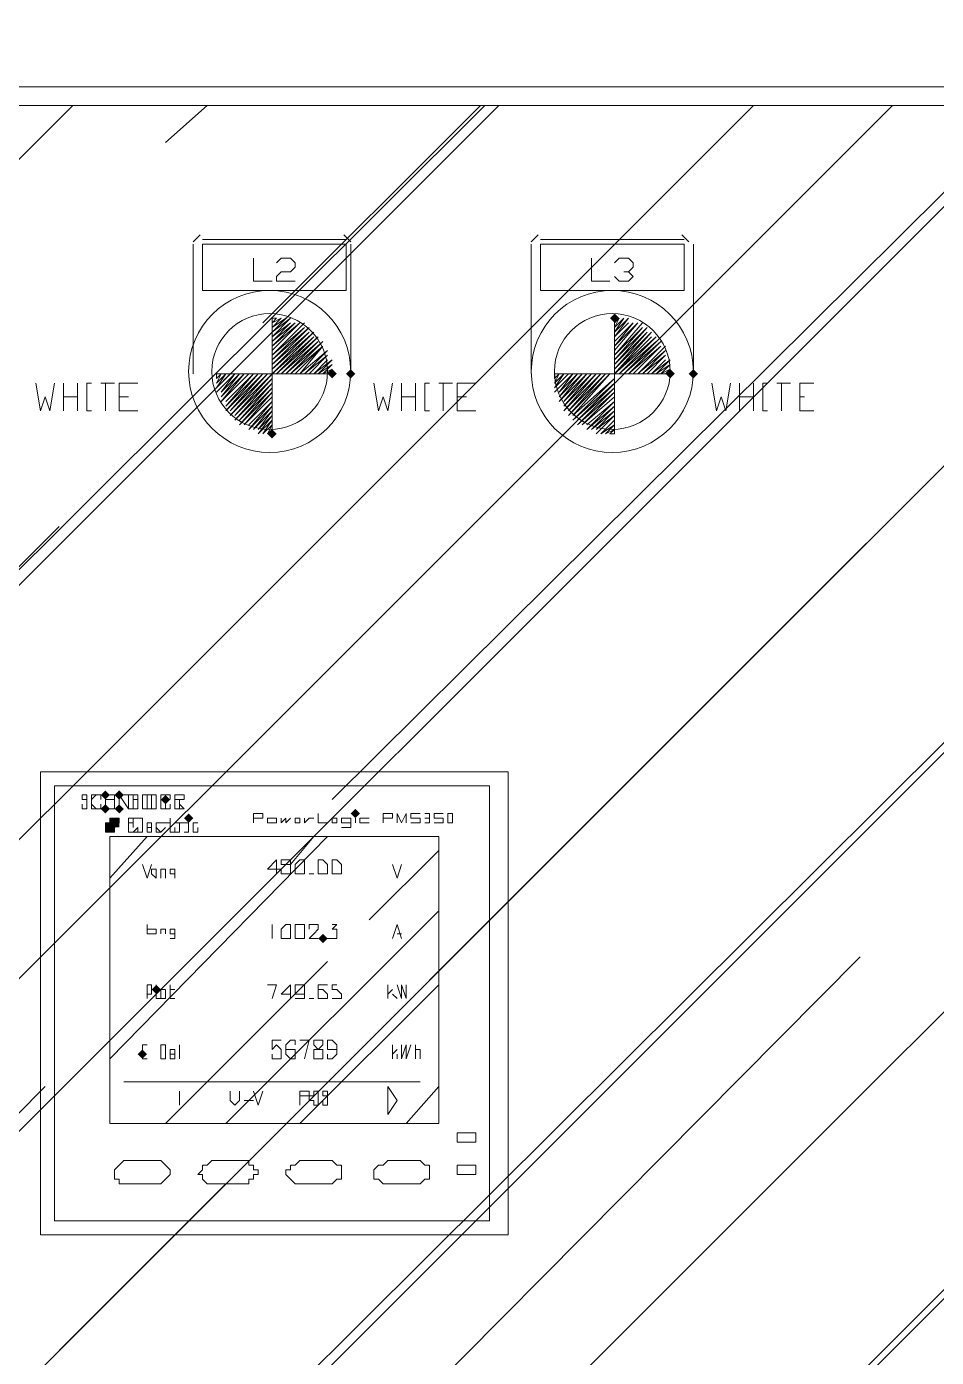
# Model space of a CAD drawing. Header units: millimetres. Extents: x 2437.6 to 2451.3, y 830.5 to 840.2.
# Drawn here: x 2439.8885 to 2440.0767, y 833.1064 to 833.3817 of the extents above; entities that cross this region are included whole.
import ezdxf

# ---------------------------------------------------------------- set-up
doc = ezdxf.new("R2010")
doc.units = ezdxf.units.MM

# ---------------------------------------------------------------- blocks, each defined once
blk = doc.blocks.new('G$CF654F5B4')
blk.add_wipeout([(0, 1.4), (0.89918, 1.4), (0.89918, 0), (0, 0)])
at = {"transparency": 33554559}
for points in [[(0.52093, 1.27168), (0.51997, 1.27073), (0.51901, 1.27168), (0.51997, 1.27264)], [(0.52093, 1.27168), (0.51997, 1.27073), (0.51901, 1.27168), (0.51997, 1.27264)], [(0.52093, 1.27168), (0.51997, 1.27073), (0.51901, 1.27168), (0.51997, 1.27264)], [(0.46252, 1.26019), (0.46156, 1.25923), (0.4606, 1.26019), (0.46156, 1.26115)], [(0.46252, 1.26019), (0.46156, 1.25923), (0.4606, 1.26019), (0.46156, 1.26115)], [(0.46635, 1.26019), (0.46539, 1.25923), (0.46443, 1.26019), (0.46539, 1.26115)], [(0.46635, 1.26019), (0.46539, 1.25923), (0.46443, 1.26019), (0.46539, 1.26115)], [(0.53242, 1.26019), (0.53146, 1.25923), (0.53051, 1.26019), (0.53146, 1.26115)], [(0.53242, 1.26019), (0.53146, 1.25923), (0.53051, 1.26019), (0.53146, 1.26115)], [(0.53721, 1.26019), (0.53625, 1.25923), (0.53529, 1.26019), (0.53625, 1.26115)], [(0.53721, 1.26019), (0.53625, 1.25923), (0.53529, 1.26019), (0.53625, 1.26115)], [(0.45007, 1.24774), (0.44911, 1.24679), (0.44815, 1.24774), (0.44911, 1.2487)], [(0.45007, 1.24774), (0.44911, 1.24679), (0.44815, 1.24774), (0.44911, 1.2487)], [(0.45007, 1.24774), (0.44911, 1.24679), (0.44815, 1.24774), (0.44911, 1.2487)], [(0.41559, 1.17305), (0.41464, 1.17209), (0.41368, 1.17305), (0.41464, 1.17401)], [(0.41847, 1.17305), (0.41751, 1.17209), (0.41655, 1.17305), (0.41751, 1.17401)], [(0.42804, 1.17209), (0.42709, 1.17114), (0.42613, 1.17209), (0.42709, 1.17305)], [(0.41559, 1.17018), (0.41464, 1.16922), (0.41368, 1.17018), (0.41464, 1.17114)], [(0.41847, 1.17018), (0.41751, 1.16922), (0.41655, 1.17018), (0.41751, 1.17114)], [(0.4673, 1.16922), (0.46635, 1.16826), (0.46539, 1.16922), (0.46635, 1.17018)], [(0.43283, 1.16826), (0.43187, 1.16731), (0.43092, 1.16826), (0.43187, 1.16922)], [(0.4606, 1.14337), (0.45964, 1.14241), (0.45869, 1.14337), (0.45964, 1.14432)], [(0.42613, 1.13283), (0.42517, 1.13187), (0.42421, 1.13283), (0.42517, 1.13379)], [(0.42326, 1.11943), (0.4223, 1.11847), (0.42134, 1.11943), (0.4223, 1.12038)]]:
    blk.add_hatch(color=7, dxfattribs=at).paths.add_polyline_path(points, flags=16)
h = blk.add_hatch(color=7, dxfattribs=at)
h.paths.add_polyline_path([(0.41559, 1.16731), (0.41751, 1.16731), (0.41464, 1.16731)])
h.paths.add_polyline_path([(0.41559, 1.16826), (0.41751, 1.16731), (0.41559, 1.16731)])
h.paths.add_polyline_path([(0.41751, 1.16826), (0.41559, 1.16826), (0.41751, 1.16731)])
h.paths.add_polyline_path([(0.41751, 1.16731), (0.41559, 1.16731)], flags=16)
h = blk.add_hatch(color=7, dxfattribs=at)
h.paths.add_polyline_path([(0.41464, 1.16731), (0.41751, 1.16635), (0.41464, 1.16635)])
h.paths.add_polyline_path([(0.41751, 1.16731), (0.41464, 1.16731), (0.41751, 1.16635)])
h = blk.add_hatch(color=7, dxfattribs=at)
h.paths.add_polyline_path([(0.41464, 1.16635), (0.41655, 1.16539), (0.41464, 1.16539)])
h.paths.add_polyline_path([(0.41655, 1.16635), (0.41464, 1.16635), (0.41655, 1.16539)])
h.paths.add_polyline_path([(0.41464, 1.16539), (0.41655, 1.16539)], flags=16)
h.paths.add_polyline_path([(0.41655, 1.16539), (0.41464, 1.16539)], flags=16)
at = {"lineweight": 9}
for points in [[(0.20971, 1.31956), (0.69042, 1.31956)], [(0.20397, 1.11176), (0.40793, 1.31573)], [(0.20397, 1.0275), (0.49316, 1.31573)], [(0.20971, 1.31573), (0.69042, 1.31573)], [(0.24897, 1.06867), (0.49603, 1.31573)], [(0.25663, 1.02367), (0.5487, 1.31573)], [(0.28536, 1.02367), (0.57743, 1.31573)], [(0.42709, 1.30807), (0.4357, 1.31573)], [(0.4472, 1.27073), (0.4922, 1.31573)], [(0.46156, 1.17209), (0.60616, 1.31573)], [(0.48167, 1.13475), (0.66265, 1.31573)], [(0.34761, 1.05431), (0.60233, 1.30903)], [(0.43427, 1.28892), (0.43283, 1.28748)], [(0.4472, 1.0409), (0.69617, 1.28988)], [(0.46539, 1.28748), (0.46395, 1.28892)], [(0.50417, 1.28892), (0.50274, 1.28748)], [(0.53529, 1.28748), (0.53386, 1.28892)], [(0.43283, 1.287), (0.43283, 1.26019)], [(0.46443, 1.28796), (0.43475, 1.28796)], [(0.46539, 1.26019), (0.46539, 1.287)], [(0.50274, 1.287), (0.50274, 1.26019)], [(0.53434, 1.28796), (0.50465, 1.28796)], [(0.53625, 1.26019), (0.53625, 1.287)], [(0.44528, 1.28413), (0.44528, 1.27934), (0.44911, 1.27934)], [(0.45007, 1.28317), (0.45103, 1.28413), (0.45294, 1.28413), (0.4539, 1.28317), (0.4539, 1.28222), (0.45294, 1.28126), (0.45103, 1.28126), (0.45007, 1.2803), (0.45007, 1.27934), (0.4539, 1.27934)], [(0.51518, 1.28413), (0.51518, 1.27934), (0.51901, 1.27934)], [(0.51997, 1.28317), (0.52093, 1.28413), (0.52285, 1.28413), (0.5238, 1.28317), (0.5238, 1.28222), (0.52285, 1.28126), (0.52189, 1.28126)], [(0.52285, 1.28126), (0.5238, 1.2803), (0.52285, 1.27934), (0.52093, 1.27934), (0.51997, 1.2803)], [(0.37059, 1.02367), (0.62148, 1.27456)], [(0.44911, 1.27168), (0.45007, 1.27168)], [(0.44911, 1.27168), (0.45007, 1.27168)], [(0.44911, 1.27168), (0.45007, 1.27168)], [(0.44911, 1.27073), (0.45007, 1.27168)], [(0.44911, 1.27073), (0.45007, 1.27168)], [(0.44911, 1.27073), (0.45007, 1.27168)], [(0.44911, 1.27073), (0.45103, 1.27168)], [(0.44911, 1.27073), (0.45103, 1.27168)], [(0.44911, 1.27073), (0.45103, 1.27168)], [(0.44911, 1.26977), (0.45103, 1.27168)], [(0.44911, 1.26977), (0.45103, 1.27168)], [(0.44911, 1.26977), (0.45103, 1.27168)], [(0.44911, 1.26977), (0.45198, 1.27168)], [(0.44911, 1.26977), (0.45198, 1.27168)], [(0.44911, 1.26881), (0.45198, 1.27168)], [(0.44911, 1.26881), (0.45198, 1.27168)], [(0.44911, 1.26881), (0.45198, 1.27168)], [(0.44911, 1.26881), (0.45198, 1.27168)], [(0.44911, 1.26881), (0.45198, 1.27168)], [(0.44911, 1.26881), (0.45294, 1.27168)], [(0.44911, 1.26785), (0.45294, 1.27168)], [(0.44911, 1.26785), (0.45294, 1.27168)], [(0.44911, 1.26785), (0.45294, 1.27168)], [(0.44911, 1.26785), (0.45294, 1.27168)], [(0.44911, 1.24774), (0.44911, 1.27168)], [(0.44911, 1.26785), (0.45294, 1.27073)], [(0.44911, 1.26689), (0.45294, 1.27073)], [(0.44911, 1.26689), (0.4539, 1.27073)], [(0.44911, 1.26689), (0.4539, 1.27073)], [(0.44911, 1.26689), (0.4539, 1.27073)], [(0.44911, 1.26689), (0.4539, 1.27073)], [(0.44911, 1.26594), (0.4539, 1.27073)], [(0.44911, 1.26594), (0.4539, 1.27073)], [(0.44911, 1.26594), (0.4539, 1.27073)], [(0.44911, 1.26594), (0.45486, 1.27073)], [(0.44911, 1.26594), (0.45486, 1.27073)], [(0.44911, 1.26594), (0.45486, 1.27073)], [(0.44911, 1.26498), (0.45486, 1.27073)], [(0.44911, 1.26498), (0.45486, 1.27073)], [(0.44911, 1.26498), (0.45486, 1.27073)], [(0.44911, 1.26498), (0.45486, 1.27073)], [(0.44911, 1.26498), (0.45486, 1.27073)], [(0.44911, 1.26402), (0.45581, 1.27073)], [(0.44911, 1.26402), (0.45581, 1.26977)], [(0.44911, 1.26402), (0.45581, 1.26977)], [(0.44911, 1.26402), (0.45581, 1.26977)], [(0.44911, 1.26402), (0.45581, 1.26977)], [(0.44911, 1.26402), (0.45581, 1.26977)], [(0.44911, 1.26306), (0.45581, 1.26977)], [(0.44911, 1.26306), (0.45581, 1.26977)], [(0.44911, 1.26306), (0.45581, 1.26977)], [(0.44911, 1.26306), (0.45677, 1.26977)], [(0.44911, 1.26306), (0.45677, 1.26977)], [(0.44911, 1.26211), (0.45677, 1.26977)], [(0.44911, 1.26211), (0.45677, 1.26977)], [(0.44911, 1.26211), (0.45677, 1.26977)], [(0.44911, 1.26211), (0.45677, 1.26977)], [(0.51997, 1.27073), (0.51997, 1.27168)], [(0.51997, 1.27073), (0.51997, 1.27168)], [(0.51997, 1.27073), (0.51997, 1.27168)], [(0.51997, 1.27073), (0.52093, 1.27168)], [(0.51997, 1.27073), (0.52093, 1.27168)], [(0.51997, 1.27073), (0.52093, 1.27168)], [(0.51997, 1.26977), (0.52093, 1.27168)], [(0.51997, 1.26977), (0.52093, 1.27168)], [(0.51997, 1.26977), (0.52093, 1.27168)], [(0.51997, 1.26977), (0.52189, 1.27168)], [(0.51997, 1.26977), (0.52189, 1.27168)], [(0.51997, 1.26881), (0.52189, 1.27168)], [(0.51997, 1.26881), (0.52189, 1.27168)], [(0.51997, 1.26881), (0.52189, 1.27168)], [(0.51997, 1.26881), (0.52189, 1.27168)], [(0.51997, 1.26881), (0.52285, 1.27168)], [(0.51997, 1.26881), (0.52285, 1.27168)], [(0.51997, 1.26785), (0.52285, 1.27168)], [(0.51997, 1.26785), (0.52285, 1.27168)], [(0.51997, 1.26785), (0.52285, 1.27168)], [(0.51997, 1.26785), (0.52285, 1.27168)], [(0.51997, 1.24774), (0.51997, 1.27168)], [(0.51997, 1.26785), (0.52285, 1.27073)], [(0.51997, 1.26689), (0.5238, 1.27073)], [(0.51997, 1.26689), (0.5238, 1.27073)], [(0.51997, 1.26689), (0.5238, 1.27073)], [(0.51997, 1.26689), (0.5238, 1.27073)], [(0.51997, 1.26689), (0.5238, 1.27073)], [(0.51997, 1.26594), (0.5238, 1.27073)], [(0.51997, 1.26594), (0.5238, 1.27073)], [(0.51997, 1.26594), (0.5238, 1.27073)], [(0.51997, 1.26594), (0.52476, 1.27073)], [(0.51997, 1.26594), (0.52476, 1.27073)], [(0.51997, 1.26594), (0.52476, 1.27073)], [(0.51997, 1.26498), (0.52476, 1.27073)], [(0.51997, 1.26498), (0.52476, 1.27073)], [(0.51997, 1.26498), (0.52476, 1.27073)], [(0.51997, 1.26498), (0.52476, 1.27073)], [(0.51997, 1.26498), (0.52476, 1.27073)], [(0.51997, 1.26402), (0.52572, 1.27073)], [(0.51997, 1.26402), (0.52572, 1.26977)], [(0.51997, 1.26402), (0.52572, 1.26977)], [(0.51997, 1.26402), (0.52572, 1.26977)], [(0.51997, 1.26402), (0.52572, 1.26977)], [(0.51997, 1.26402), (0.52572, 1.26977)], [(0.51997, 1.26306), (0.52572, 1.26977)], [(0.51997, 1.26306), (0.52572, 1.26977)], [(0.51997, 1.26306), (0.52668, 1.26977)], [(0.51997, 1.26306), (0.52668, 1.26977)], [(0.51997, 1.26306), (0.52668, 1.26977)], [(0.51997, 1.26211), (0.52668, 1.26977)], [(0.51997, 1.26211), (0.52668, 1.26977)], [(0.51997, 1.26211), (0.52668, 1.26977)], [(0.51997, 1.26211), (0.52668, 1.26977)], [(0.44911, 1.26115), (0.45773, 1.26881), (0.44911, 1.26019), (0.44049, 1.25157), (0.44911, 1.26019), (0.45773, 1.26881), (0.44911, 1.26019), (0.44049, 1.25157), (0.44911, 1.26019), (0.45773, 1.26881)], [(0.44145, 1.25157), (0.44911, 1.25923), (0.44145, 1.25157), (0.44911, 1.26019), (0.45773, 1.26785), (0.45007, 1.26019), (0.45773, 1.26785)], [(0.44911, 1.26211), (0.45677, 1.26881)], [(0.44911, 1.26211), (0.45677, 1.26881)], [(0.44911, 1.26115), (0.45677, 1.26881)], [(0.44911, 1.26115), (0.45773, 1.26881)], [(0.44911, 1.26115), (0.45773, 1.26881)], [(0.44911, 1.26115), (0.45773, 1.26881)], [(0.45007, 1.26019), (0.45869, 1.26785)], [(0.45007, 1.26019), (0.45869, 1.26785)], [(0.45007, 1.26019), (0.45869, 1.26785)], [(0.45007, 1.26019), (0.45869, 1.26785)], [(0.45103, 1.26019), (0.45869, 1.26785)], [(0.45103, 1.26019), (0.45869, 1.26785)], [(0.45103, 1.26019), (0.45869, 1.26785)], [(0.45103, 1.26019), (0.45869, 1.26785)], [(0.45103, 1.26019), (0.45869, 1.26689)], [(0.45198, 1.26019), (0.45869, 1.26689)], [(0.45198, 1.26019), (0.45869, 1.26689)], [(0.45198, 1.26019), (0.45869, 1.26689)], [(0.45198, 1.26019), (0.45964, 1.26689)], [(0.45198, 1.26019), (0.45964, 1.26689)], [(0.45294, 1.26019), (0.45964, 1.26689)], [(0.45294, 1.26019), (0.45964, 1.26689)], [(0.45294, 1.26019), (0.45964, 1.26689)], [(0.51997, 1.26211), (0.52668, 1.26881)], [(0.51997, 1.26211), (0.52668, 1.26881)], [(0.51997, 1.26115), (0.52668, 1.26881)], [(0.51997, 1.26115), (0.52763, 1.26881)], [(0.51997, 1.26115), (0.52763, 1.26881)], [(0.51997, 1.26115), (0.52763, 1.26881)], [(0.51997, 1.26115), (0.52763, 1.26881)], [(0.51997, 1.26019), (0.52763, 1.26881)], [(0.51997, 1.26019), (0.52763, 1.26881)], [(0.51997, 1.26019), (0.52763, 1.26881)], [(0.51997, 1.26019), (0.52763, 1.26881)], [(0.51997, 1.26019), (0.52763, 1.26785)], [(0.51997, 1.26019), (0.52763, 1.26785)], [(0.51997, 1.26019), (0.52859, 1.26785)], [(0.51997, 1.26019), (0.52859, 1.26785)], [(0.51997, 1.26019), (0.52859, 1.26785)], [(0.51997, 1.26019), (0.52859, 1.26785)], [(0.52093, 1.26019), (0.52859, 1.26785)], [(0.52093, 1.26019), (0.52859, 1.26785)], [(0.52093, 1.26019), (0.52859, 1.26785)], [(0.52093, 1.26019), (0.52859, 1.26785)], [(0.52093, 1.26019), (0.52859, 1.26785)], [(0.52093, 1.26019), (0.52859, 1.26689)], [(0.52189, 1.26019), (0.52859, 1.26689)], [(0.52189, 1.26019), (0.52859, 1.26689)], [(0.52189, 1.26019), (0.52955, 1.26689)], [(0.52189, 1.26019), (0.52955, 1.26689)], [(0.52189, 1.26019), (0.52955, 1.26689)], [(0.52285, 1.26019), (0.52955, 1.26689)], [(0.52285, 1.26019), (0.52955, 1.26689)], [(0.52285, 1.26019), (0.52955, 1.26689)], [(0.45294, 1.26019), (0.45964, 1.26594)], [(0.45294, 1.26019), (0.45964, 1.26594)], [(0.45294, 1.26019), (0.45964, 1.26594)], [(0.4539, 1.26019), (0.45964, 1.26594)], [(0.4539, 1.26019), (0.45964, 1.26594)], [(0.4539, 1.26019), (0.45964, 1.26594)], [(0.4539, 1.26019), (0.45964, 1.26594)], [(0.4539, 1.26019), (0.45964, 1.26594)], [(0.45486, 1.26019), (0.45964, 1.26594)], [(0.45486, 1.26019), (0.4606, 1.26498)], [(0.45486, 1.26019), (0.4606, 1.26498)], [(0.45486, 1.26019), (0.4606, 1.26498)], [(0.45486, 1.26019), (0.4606, 1.26498)], [(0.45486, 1.26019), (0.4606, 1.26498)], [(0.45581, 1.26019), (0.4606, 1.26498)], [(0.45581, 1.26019), (0.4606, 1.26498)], [(0.45581, 1.26019), (0.4606, 1.26498)], [(0.45581, 1.26019), (0.4606, 1.26402)], [(0.45581, 1.26019), (0.4606, 1.26402)], [(0.45677, 1.26019), (0.4606, 1.26402)], [(0.45677, 1.26019), (0.4606, 1.26402)], [(0.45677, 1.26019), (0.4606, 1.26402)], [(0.45677, 1.26019), (0.4606, 1.26402)], [(0.45677, 1.26019), (0.4606, 1.26402)], [(0.52285, 1.26019), (0.52955, 1.26594)], [(0.52285, 1.26019), (0.52955, 1.26594)], [(0.5238, 1.26019), (0.52955, 1.26594)], [(0.5238, 1.26019), (0.52955, 1.26594)], [(0.5238, 1.26019), (0.52955, 1.26594)], [(0.5238, 1.26019), (0.52955, 1.26594)], [(0.5238, 1.26019), (0.52955, 1.26594)], [(0.5238, 1.26019), (0.52955, 1.26594)], [(0.52476, 1.26019), (0.53051, 1.26594)], [(0.52476, 1.26019), (0.53051, 1.26498)], [(0.52476, 1.26019), (0.53051, 1.26498)], [(0.52476, 1.26019), (0.53051, 1.26498)], [(0.52476, 1.26019), (0.53051, 1.26498)], [(0.52572, 1.26019), (0.53051, 1.26498)], [(0.52572, 1.26019), (0.53051, 1.26498)], [(0.52572, 1.26019), (0.53051, 1.26498)], [(0.52572, 1.26019), (0.53051, 1.26498)], [(0.52572, 1.26019), (0.53051, 1.26402)], [(0.52572, 1.26019), (0.53051, 1.26402)], [(0.52668, 1.26019), (0.53051, 1.26402)], [(0.52668, 1.26019), (0.53051, 1.26402)], [(0.52668, 1.26019), (0.53051, 1.26402)], [(0.52668, 1.26019), (0.53051, 1.26402)], [(0.52668, 1.26019), (0.53051, 1.26402)], [(0.45773, 1.26019), (0.4606, 1.26306)], [(0.45773, 1.26019), (0.4606, 1.26306)], [(0.45773, 1.26019), (0.4606, 1.26306)], [(0.45773, 1.26019), (0.4606, 1.26306)], [(0.45773, 1.26019), (0.46156, 1.26306)], [(0.45773, 1.26019), (0.46156, 1.26306)], [(0.45869, 1.26019), (0.46156, 1.26306)], [(0.45869, 1.26019), (0.46156, 1.26211)], [(0.45869, 1.26019), (0.46156, 1.26211)], [(0.45869, 1.26019), (0.46156, 1.26211)], [(0.45869, 1.26019), (0.46156, 1.26211)], [(0.45964, 1.26019), (0.46156, 1.26211)], [(0.45964, 1.26019), (0.46156, 1.26211)], [(0.45964, 1.26019), (0.46156, 1.26211)], [(0.45964, 1.26019), (0.46156, 1.26115)], [(0.45964, 1.26019), (0.46156, 1.26115)], [(0.45964, 1.26019), (0.46156, 1.26115)], [(0.4606, 1.26019), (0.46156, 1.26115)], [(0.4606, 1.26019), (0.46156, 1.26115)], [(0.4606, 1.26019), (0.46156, 1.26115)], [(0.52763, 1.26019), (0.53051, 1.26306)], [(0.52763, 1.26019), (0.53051, 1.26306)], [(0.52763, 1.26019), (0.53146, 1.26306)], [(0.52763, 1.26019), (0.53146, 1.26306)], [(0.52763, 1.26019), (0.53146, 1.26306)], [(0.52763, 1.26019), (0.53146, 1.26306)], [(0.52859, 1.26019), (0.53146, 1.26306)], [(0.52859, 1.26019), (0.53146, 1.26211)], [(0.52859, 1.26019), (0.53146, 1.26211)], [(0.52859, 1.26019), (0.53146, 1.26211)], [(0.52859, 1.26019), (0.53146, 1.26211)], [(0.52955, 1.26019), (0.53146, 1.26211)], [(0.52955, 1.26019), (0.53146, 1.26211)], [(0.52955, 1.26019), (0.53146, 1.26211)], [(0.52955, 1.26019), (0.53146, 1.26115)], [(0.52955, 1.26019), (0.53146, 1.26115)], [(0.53051, 1.26019), (0.53146, 1.26115)], [(0.53051, 1.26019), (0.53146, 1.26115)], [(0.53051, 1.26019), (0.53146, 1.26115)], [(0.53051, 1.26019), (0.53146, 1.26115)], [(0.40027, 1.25828), (0.40123, 1.25253), (0.40219, 1.2554), (0.40315, 1.25253), (0.4041, 1.25828)], [(0.40602, 1.25253), (0.40602, 1.25828)], [(0.40889, 1.25828), (0.40889, 1.25253)], [(0.41176, 1.25828), (0.41081, 1.25828), (0.41081, 1.25253), (0.41176, 1.25253)], [(0.41368, 1.25828), (0.41655, 1.25828)], [(0.41464, 1.25828), (0.41464, 1.25253)], [(0.41751, 1.25253), (0.41751, 1.25828), (0.42134, 1.25828)], [(0.43762, 1.25923), (0.43762, 1.26019)], [(0.43762, 1.25923), (0.43762, 1.26019)], [(0.43762, 1.25923), (0.43762, 1.26019)], [(0.43762, 1.25923), (0.43858, 1.26019)], [(0.43762, 1.25923), (0.43858, 1.26019)], [(0.43762, 1.25923), (0.43858, 1.26019)], [(0.43762, 1.25828), (0.43858, 1.26019)], [(0.43762, 1.25828), (0.43858, 1.26019)], [(0.43762, 1.25828), (0.43953, 1.26019)], [(0.43762, 1.25828), (0.43953, 1.26019)], [(0.43762, 1.25828), (0.43953, 1.26019)], [(0.43762, 1.25828), (0.43953, 1.26019)], [(0.43762, 1.25732), (0.43953, 1.26019)], [(0.43762, 1.25732), (0.43953, 1.26019)], [(0.43762, 1.25732), (0.44049, 1.26019)], [(0.43762, 1.25732), (0.44049, 1.26019)], [(0.43762, 1.25732), (0.44049, 1.26019)], [(0.43762, 1.25732), (0.44049, 1.26019)], [(0.43762, 1.25732), (0.44049, 1.26019)], [(0.43762, 1.25636), (0.44145, 1.26019)], [(0.43762, 1.25636), (0.44145, 1.26019)], [(0.43762, 1.25636), (0.44145, 1.26019)], [(0.43762, 1.25636), (0.44145, 1.26019)], [(0.46156, 1.26019), (0.43762, 1.26019)], [(0.43858, 1.25636), (0.44145, 1.26019)], [(0.43858, 1.25636), (0.44145, 1.26019)], [(0.43858, 1.25636), (0.44241, 1.26019)], [(0.43858, 1.2554), (0.44241, 1.26019)], [(0.43858, 1.2554), (0.44241, 1.26019)], [(0.43858, 1.2554), (0.44241, 1.26019)], [(0.43858, 1.2554), (0.44241, 1.26019)], [(0.43858, 1.2554), (0.44337, 1.26019)], [(0.43858, 1.2554), (0.44337, 1.26019)], [(0.43858, 1.2554), (0.44337, 1.26019)], [(0.43858, 1.25445), (0.44337, 1.26019)], [(0.43858, 1.25445), (0.44337, 1.26019)], [(0.43858, 1.25445), (0.44337, 1.26019)], [(0.43858, 1.25445), (0.44432, 1.26019)], [(0.43858, 1.25445), (0.44432, 1.26019)], [(0.43858, 1.25445), (0.44432, 1.26019)], [(0.43858, 1.25445), (0.44432, 1.26019)], [(0.43858, 1.25445), (0.44432, 1.26019)], [(0.43953, 1.25445), (0.44528, 1.26019)], [(0.43953, 1.25349), (0.44528, 1.26019)], [(0.43953, 1.25349), (0.44528, 1.26019)], [(0.43953, 1.25349), (0.44528, 1.26019)], [(0.43953, 1.25349), (0.44528, 1.26019)], [(0.43953, 1.25349), (0.44624, 1.26019)], [(0.43953, 1.25349), (0.44624, 1.26019)], [(0.43953, 1.25349), (0.44624, 1.26019)], [(0.43953, 1.25349), (0.44624, 1.26019)], [(0.43953, 1.25253), (0.44624, 1.26019)], [(0.43953, 1.25253), (0.44624, 1.26019)], [(0.43953, 1.25253), (0.4472, 1.26019)], [(0.43953, 1.25253), (0.4472, 1.26019)], [(0.43953, 1.25253), (0.4472, 1.26019)], [(0.44049, 1.25253), (0.4472, 1.26019)], [(0.44049, 1.25253), (0.4472, 1.26019)], [(0.44049, 1.25253), (0.44815, 1.26019)], [(0.44049, 1.25253), (0.44815, 1.26019)], [(0.44049, 1.25253), (0.44815, 1.26019)], [(0.44049, 1.25157), (0.44815, 1.26019)], [(0.44049, 1.25157), (0.44815, 1.26019)], [(0.44049, 1.25157), (0.44815, 1.26019)], [(0.44145, 1.25062), (0.44911, 1.25923)], [(0.44145, 1.25062), (0.44911, 1.25923)], [(0.44145, 1.25062), (0.44911, 1.25923)], [(0.44145, 1.25062), (0.44911, 1.25923)], [(0.44145, 1.25062), (0.44911, 1.25828)], [(0.44145, 1.25062), (0.44911, 1.25828)], [(0.44145, 1.25062), (0.44911, 1.25828)], [(0.44241, 1.25062), (0.44911, 1.25828)], [(0.44241, 1.25062), (0.44911, 1.25828)], [(0.4606, 1.26019), (0.46156, 1.26019)], [(0.4606, 1.26019), (0.46156, 1.26019)], [(0.47018, 1.25828), (0.47114, 1.25253), (0.47209, 1.2554), (0.47305, 1.25253), (0.47401, 1.25828)], [(0.47592, 1.25253), (0.47592, 1.25828)], [(0.4788, 1.25828), (0.4788, 1.25253)], [(0.48167, 1.25828), (0.48071, 1.25828), (0.48071, 1.25253), (0.48167, 1.25253)], [(0.48358, 1.25828), (0.48646, 1.25828)], [(0.48454, 1.25828), (0.48454, 1.25253)], [(0.48741, 1.25253), (0.48741, 1.25828), (0.49124, 1.25828)], [(0.50752, 1.25923), (0.50752, 1.26019)], [(0.50752, 1.25923), (0.50752, 1.26019)], [(0.50752, 1.25923), (0.50752, 1.26019)], [(0.50752, 1.25923), (0.50848, 1.26019)], [(0.50752, 1.25923), (0.50848, 1.26019)], [(0.50752, 1.25923), (0.50848, 1.26019)], [(0.50752, 1.25828), (0.50848, 1.26019)], [(0.50752, 1.25828), (0.50848, 1.26019)], [(0.50752, 1.25828), (0.50944, 1.26019)], [(0.50752, 1.25828), (0.50944, 1.26019)], [(0.50752, 1.25828), (0.50944, 1.26019)], [(0.50752, 1.25828), (0.50944, 1.26019)], [(0.50752, 1.25732), (0.50944, 1.26019)], [(0.50752, 1.25732), (0.50944, 1.26019)], [(0.50752, 1.25732), (0.5104, 1.26019)], [(0.50752, 1.25732), (0.5104, 1.26019)], [(0.50752, 1.25732), (0.5104, 1.26019)], [(0.50752, 1.25732), (0.5104, 1.26019)], [(0.50752, 1.25732), (0.5104, 1.26019)], [(0.50752, 1.25636), (0.51135, 1.26019)], [(0.50752, 1.25636), (0.51135, 1.26019)], [(0.50752, 1.25636), (0.51135, 1.26019)], [(0.53146, 1.26019), (0.50752, 1.26019)], [(0.50848, 1.25636), (0.51135, 1.26019)], [(0.50848, 1.25636), (0.51135, 1.26019)], [(0.50848, 1.25636), (0.51231, 1.26019)], [(0.50848, 1.25636), (0.51231, 1.26019)], [(0.50848, 1.2554), (0.51231, 1.26019)], [(0.50848, 1.2554), (0.51231, 1.26019)], [(0.50848, 1.2554), (0.51231, 1.26019)], [(0.50848, 1.2554), (0.51231, 1.26019)], [(0.50848, 1.2554), (0.51327, 1.26019)], [(0.50848, 1.2554), (0.51327, 1.26019)], [(0.50848, 1.2554), (0.51327, 1.26019)], [(0.50848, 1.25445), (0.51327, 1.26019)], [(0.50848, 1.25445), (0.51327, 1.26019)], [(0.50848, 1.25445), (0.51423, 1.26019)], [(0.50848, 1.25445), (0.51423, 1.26019)], [(0.50848, 1.25445), (0.51423, 1.26019)], [(0.50848, 1.25445), (0.51423, 1.26019)], [(0.50848, 1.25445), (0.51423, 1.26019)], [(0.50944, 1.25445), (0.51423, 1.26019)], [(0.50944, 1.25445), (0.51518, 1.26019)], [(0.50944, 1.25349), (0.51518, 1.26019)], [(0.50944, 1.25349), (0.51518, 1.26019)], [(0.50944, 1.25349), (0.51518, 1.26019)], [(0.50944, 1.25349), (0.51518, 1.26019)], [(0.50944, 1.25349), (0.51614, 1.26019)], [(0.50944, 1.25349), (0.51614, 1.26019)], [(0.50944, 1.25349), (0.51614, 1.26019)], [(0.50944, 1.25349), (0.51614, 1.26019)], [(0.50944, 1.25253), (0.51614, 1.26019)], [(0.50944, 1.25253), (0.51614, 1.26019)], [(0.50944, 1.25253), (0.5171, 1.26019)], [(0.50944, 1.25253), (0.5171, 1.26019)], [(0.5104, 1.25253), (0.5171, 1.26019)], [(0.5104, 1.25253), (0.5171, 1.26019)], [(0.5104, 1.25253), (0.5171, 1.26019)], [(0.5104, 1.25253), (0.51806, 1.26019)], [(0.5104, 1.25253), (0.51806, 1.26019)], [(0.5104, 1.25253), (0.51806, 1.26019)], [(0.5104, 1.25157), (0.51806, 1.26019)], [(0.5104, 1.25157), (0.51806, 1.26019)], [(0.5104, 1.25157), (0.51901, 1.26019)], [(0.5104, 1.25157), (0.51901, 1.26019)], [(0.5104, 1.25157), (0.51901, 1.26019)], [(0.5104, 1.25157), (0.51901, 1.26019)], [(0.51135, 1.25157), (0.51901, 1.26019)], [(0.51135, 1.25157), (0.51901, 1.26019)], [(0.51135, 1.25157), (0.51997, 1.25923)], [(0.51135, 1.25157), (0.51997, 1.25923)], [(0.51135, 1.25062), (0.51997, 1.25923)], [(0.51135, 1.25062), (0.51997, 1.25923)], [(0.51135, 1.25062), (0.51997, 1.25923)], [(0.51135, 1.25062), (0.51997, 1.25923)], [(0.51135, 1.25062), (0.51997, 1.25828)], [(0.51135, 1.25062), (0.51997, 1.25828)], [(0.51135, 1.25062), (0.51997, 1.25828)], [(0.51231, 1.25062), (0.51997, 1.25828)], [(0.51231, 1.25062), (0.51997, 1.25828)], [(0.53051, 1.26019), (0.53146, 1.26019)], [(0.53051, 1.26019), (0.53146, 1.26019)], [(0.54008, 1.25828), (0.54104, 1.25253), (0.542, 1.2554), (0.54295, 1.25253), (0.54391, 1.25828)], [(0.54583, 1.25253), (0.54583, 1.25828)], [(0.5487, 1.25828), (0.5487, 1.25253)], [(0.55157, 1.25828), (0.55062, 1.25828), (0.55062, 1.25253), (0.55157, 1.25253)], [(0.55349, 1.25828), (0.55636, 1.25828)], [(0.55445, 1.25828), (0.55445, 1.25253)], [(0.55828, 1.25253), (0.55828, 1.25828), (0.56115, 1.25828)], [(0.44241, 1.25062), (0.44911, 1.25732)], [(0.44241, 1.25062), (0.44911, 1.25732)], [(0.44241, 1.25062), (0.44911, 1.25732)], [(0.44241, 1.24966), (0.44911, 1.25732)], [(0.44241, 1.24966), (0.44911, 1.25732)], [(0.44241, 1.24966), (0.44911, 1.25732)], [(0.44241, 1.24966), (0.44911, 1.25636)], [(0.44241, 1.24966), (0.44911, 1.25636)], [(0.44337, 1.24966), (0.44911, 1.25636)], [(0.44337, 1.24966), (0.44911, 1.25636)], [(0.44337, 1.24966), (0.44911, 1.25636)], [(0.51231, 1.25062), (0.51997, 1.25732)], [(0.51231, 1.25062), (0.51997, 1.25732)], [(0.51231, 1.25062), (0.51997, 1.25732)], [(0.51231, 1.24966), (0.51997, 1.25732)], [(0.51231, 1.24966), (0.51997, 1.25732)], [(0.51231, 1.24966), (0.51997, 1.25732)], [(0.51231, 1.24966), (0.51997, 1.25636)], [(0.51327, 1.24966), (0.51997, 1.25636)], [(0.51327, 1.24966), (0.51997, 1.25636)], [(0.51327, 1.24966), (0.51997, 1.25636)], [(0.51327, 1.24966), (0.51997, 1.25636)], [(0.40602, 1.2554), (0.40889, 1.2554)], [(0.41751, 1.2554), (0.41943, 1.2554)], [(0.44337, 1.24966), (0.44911, 1.2554)], [(0.44337, 1.24966), (0.44911, 1.2554)], [(0.44337, 1.24966), (0.44911, 1.2554)], [(0.44337, 1.24966), (0.44911, 1.2554)], [(0.44337, 1.24966), (0.44911, 1.2554)], [(0.44432, 1.24966), (0.44911, 1.25445)], [(0.44432, 1.2487), (0.44911, 1.25445)], [(0.44432, 1.2487), (0.44911, 1.25445)], [(0.44432, 1.2487), (0.44911, 1.25445)], [(0.44432, 1.2487), (0.44911, 1.25445)], [(0.44432, 1.2487), (0.44911, 1.25445)], [(0.44432, 1.2487), (0.44911, 1.25349)], [(0.44432, 1.2487), (0.44911, 1.25349)], [(0.44528, 1.2487), (0.44911, 1.25349)], [(0.44528, 1.2487), (0.44911, 1.25349)], [(0.44528, 1.2487), (0.44911, 1.25349)], [(0.47592, 1.2554), (0.4788, 1.2554)], [(0.48741, 1.2554), (0.48933, 1.2554)], [(0.51327, 1.24966), (0.51997, 1.2554)], [(0.51327, 1.24966), (0.51997, 1.2554)], [(0.51327, 1.24966), (0.51997, 1.2554)], [(0.51327, 1.24966), (0.51997, 1.2554)], [(0.51327, 1.24966), (0.51997, 1.2554)], [(0.51423, 1.24966), (0.51997, 1.25445)], [(0.51423, 1.2487), (0.51997, 1.25445)], [(0.51423, 1.2487), (0.51997, 1.25445)], [(0.51423, 1.2487), (0.51997, 1.25445)], [(0.51423, 1.2487), (0.51997, 1.25445)], [(0.51423, 1.2487), (0.51997, 1.25445)], [(0.51423, 1.2487), (0.51997, 1.25349)], [(0.51423, 1.2487), (0.51997, 1.25349)], [(0.51518, 1.2487), (0.51997, 1.25349)], [(0.51518, 1.2487), (0.51997, 1.25349)], [(0.51518, 1.2487), (0.51997, 1.25349)], [(0.54583, 1.2554), (0.5487, 1.2554)], [(0.55828, 1.2554), (0.55923, 1.2554)], [(0.41751, 1.25253), (0.42134, 1.25253)], [(0.44528, 1.2487), (0.44911, 1.25253)], [(0.44528, 1.2487), (0.44911, 1.25253)], [(0.44528, 1.2487), (0.44911, 1.25253)], [(0.44528, 1.2487), (0.44911, 1.25253)], [(0.44528, 1.2487), (0.44911, 1.25253)], [(0.44624, 1.2487), (0.44911, 1.25253)], [(0.44624, 1.2487), (0.44911, 1.25157)], [(0.44624, 1.2487), (0.44911, 1.25157)], [(0.44624, 1.2487), (0.44911, 1.25157)], [(0.44624, 1.2487), (0.44911, 1.25157)], [(0.44624, 1.24774), (0.44911, 1.25157)], [(0.44624, 1.24774), (0.44911, 1.25062)], [(0.4472, 1.24774), (0.44911, 1.25062)], [(0.4472, 1.24774), (0.44911, 1.25062)], [(0.4472, 1.24774), (0.44911, 1.25062)], [(0.4472, 1.24774), (0.44911, 1.25062)], [(0.4472, 1.24774), (0.44911, 1.25062)], [(0.48741, 1.25253), (0.49124, 1.25253)], [(0.51518, 1.2487), (0.51997, 1.25253)], [(0.51518, 1.2487), (0.51997, 1.25253)], [(0.51518, 1.2487), (0.51997, 1.25253)], [(0.51518, 1.2487), (0.51997, 1.25253)], [(0.51614, 1.2487), (0.51997, 1.25253)], [(0.51614, 1.2487), (0.51997, 1.25253)], [(0.51614, 1.2487), (0.51997, 1.25157)], [(0.51614, 1.2487), (0.51997, 1.25157)], [(0.51614, 1.2487), (0.51997, 1.25157)], [(0.51614, 1.2487), (0.51997, 1.25157)], [(0.51614, 1.24774), (0.51997, 1.25157)], [(0.5171, 1.24774), (0.51997, 1.25062)], [(0.5171, 1.24774), (0.51997, 1.25062)], [(0.5171, 1.24774), (0.51997, 1.25062)], [(0.5171, 1.24774), (0.51997, 1.25062)], [(0.5171, 1.24774), (0.51997, 1.25062)], [(0.5171, 1.24774), (0.51997, 1.25062)], [(0.55828, 1.25253), (0.56115, 1.25253)], [(0.4472, 1.24774), (0.44911, 1.24966)], [(0.44815, 1.24774), (0.44911, 1.24966)], [(0.44815, 1.24774), (0.44911, 1.24966)], [(0.44815, 1.24774), (0.44911, 1.24966)], [(0.44815, 1.24774), (0.44911, 1.24966)], [(0.44815, 1.24774), (0.44911, 1.2487)], [(0.44815, 1.24774), (0.44911, 1.2487)], [(0.44911, 1.24774), (0.44911, 1.2487)], [(0.44911, 1.24774), (0.44911, 1.2487)], [(0.44911, 1.24774), (0.44911, 1.2487)], [(0.5171, 1.24774), (0.51997, 1.24966)], [(0.51806, 1.24774), (0.51997, 1.24966)], [(0.51806, 1.24774), (0.51997, 1.24966)], [(0.51806, 1.24774), (0.51997, 1.24966)], [(0.51806, 1.24774), (0.51997, 1.24966)], [(0.51806, 1.24774), (0.51997, 1.2487)], [(0.51806, 1.24774), (0.51997, 1.2487)], [(0.51901, 1.24774), (0.51997, 1.2487)], [(0.51901, 1.24774), (0.51997, 1.2487)], [(0.51901, 1.24774), (0.51997, 1.2487)], [(0.51901, 1.24774), (0.51997, 1.24774)], [(0.51901, 1.24774), (0.51997, 1.24774)], [(0.51901, 1.24774), (0.51997, 1.24774)], [(0.23557, 1.0591), (0.40506, 1.22859)], [(0.42709, 1.02367), (0.62914, 1.22476)], [(0.49603, 1.03612), (0.66553, 1.20561)], [(0.54104, 1.02367), (0.69617, 1.1788)], [(0.40123, 1.17784), (0.40123, 1.08208)], [(0.40123, 1.17784), (0.49795, 1.17784), (0.49795, 1.08208), (0.40123, 1.08208)], [(0.54583, 1.02654), (0.69617, 1.17688)], [(0.4041, 1.17497), (0.49412, 1.17497)], [(0.4041, 1.17497), (0.4041, 1.08495), (0.49412, 1.08495), (0.49412, 1.17497)], [(0.41081, 1.17305), (0.41081, 1.17209), (0.41081, 1.17305), (0.40985, 1.17305), (0.40985, 1.17209), (0.41081, 1.17209), (0.41081, 1.17114)], [(0.41368, 1.17305), (0.41368, 1.17209), (0.41368, 1.17305), (0.41272, 1.17305), (0.41176, 1.17305), (0.41176, 1.17209), (0.41176, 1.17114), (0.41176, 1.17018), (0.41272, 1.17018), (0.41368, 1.17018), (0.41368, 1.17114)], [(0.41272, 1.17305), (0.41176, 1.17209), (0.41176, 1.17114), (0.41272, 1.17018)], [(0.41559, 1.17305), (0.41655, 1.17305)], [(0.41751, 1.17018), (0.41751, 1.17305), (0.41943, 1.17018), (0.41751, 1.17305)], [(0.41847, 1.17305), (0.41943, 1.17305)], [(0.41943, 1.17305), (0.41943, 1.17018)], [(0.41943, 1.17305), (0.42134, 1.17305), (0.42134, 1.17209), (0.42134, 1.17305)], [(0.42326, 1.17305), (0.42517, 1.17305), (0.42517, 1.17209), (0.42517, 1.17114), (0.42517, 1.17018), (0.42326, 1.17018)], [(0.42517, 1.17305), (0.42517, 1.17209), (0.42517, 1.17114), (0.42517, 1.17018)], [(0.42613, 1.17305), (0.42613, 1.17018)], [(0.42613, 1.17305), (0.42804, 1.17305), (0.42804, 1.17209), (0.42804, 1.17305)], [(0.42709, 1.17305), (0.42709, 1.17018)], [(0.429, 1.17305), (0.429, 1.17018), (0.429, 1.17305), (0.42996, 1.17305), (0.43092, 1.17305), (0.43092, 1.17209), (0.42996, 1.17209), (0.429, 1.17209)], [(0.42996, 1.17305), (0.43092, 1.17305), (0.43092, 1.17209), (0.42996, 1.17209)], [(0.40985, 1.17209), (0.41081, 1.17209), (0.41081, 1.17114), (0.41081, 1.17018), (0.40985, 1.17018), (0.40985, 1.17114), (0.40985, 1.17018)], [(0.41464, 1.17209), (0.41655, 1.17209)], [(0.41559, 1.17018), (0.41655, 1.17018)], [(0.41943, 1.17018), (0.42134, 1.17018), (0.42134, 1.17114), (0.42134, 1.17018)], [(0.42038, 1.17209), (0.42134, 1.17209)], [(0.42134, 1.17209), (0.42134, 1.17114)], [(0.42613, 1.17018), (0.42804, 1.17018), (0.42804, 1.17114), (0.42804, 1.17018)], [(0.42709, 1.17209), (0.42709, 1.17114)], [(0.429, 1.17018), (0.42996, 1.17018)], [(0.41943, 1.16826), (0.41943, 1.16539), (0.41943, 1.16826), (0.42134, 1.16826), (0.42038, 1.16826), (0.42038, 1.16635)], [(0.4223, 1.16826), (0.4223, 1.16539), (0.4223, 1.16826), (0.42134, 1.16826)], [(0.42804, 1.16539), (0.42804, 1.16635), (0.42804, 1.16826), (0.42804, 1.16635), (0.42804, 1.16539), (0.429, 1.16539), (0.429, 1.16635)], [(0.44528, 1.16731), (0.44528, 1.16922), (0.4472, 1.16922), (0.4472, 1.16826), (0.44528, 1.16826)], [(0.45103, 1.16826), (0.45103, 1.16731), (0.45198, 1.16826), (0.45198, 1.16731), (0.45294, 1.16826)], [(0.4539, 1.16731), (0.45486, 1.16731), (0.45486, 1.16826), (0.4539, 1.16826), (0.4539, 1.16731), (0.45486, 1.16731)], [(0.45581, 1.16826), (0.45581, 1.16731), (0.45677, 1.16826), (0.45773, 1.16826)], [(0.45869, 1.16922), (0.45869, 1.16731), (0.4606, 1.16731)], [(0.46347, 1.16635), (0.46443, 1.16635), (0.46539, 1.16635), (0.46539, 1.16826), (0.46443, 1.16826), (0.46347, 1.16826), (0.46347, 1.16731), (0.46443, 1.16731), (0.46539, 1.16731)], [(0.46635, 1.16731), (0.46635, 1.16826)], [(0.46922, 1.16826), (0.4673, 1.16826), (0.4673, 1.16731), (0.46922, 1.16731)], [(0.47209, 1.16731), (0.47209, 1.16922), (0.47401, 1.16922), (0.47401, 1.16826), (0.47209, 1.16826)], [(0.47497, 1.16731), (0.47497, 1.16922), (0.47592, 1.16731), (0.47688, 1.16922), (0.47688, 1.16731)], [(0.47784, 1.16731), (0.4788, 1.16731), (0.47975, 1.16731), (0.47975, 1.16826), (0.4788, 1.16826), (0.47784, 1.16826), (0.47784, 1.16922), (0.47975, 1.16922)], [(0.48071, 1.16922), (0.48167, 1.16922), (0.48167, 1.16826), (0.48071, 1.16826)], [(0.48167, 1.16826), (0.48167, 1.16731), (0.48071, 1.16731)], [(0.48263, 1.16731), (0.48358, 1.16731), (0.48454, 1.16731), (0.48454, 1.16826), (0.48263, 1.16826), (0.48263, 1.16922), (0.48454, 1.16922)], [(0.41943, 1.16731), (0.42038, 1.16731)], [(0.41943, 1.16539), (0.42134, 1.16539), (0.42134, 1.16635), (0.42038, 1.16539)], [(0.42134, 1.16539), (0.4223, 1.16539)], [(0.42326, 1.16635), (0.42421, 1.16635), (0.42421, 1.16731), (0.42326, 1.16731), (0.42326, 1.16635), (0.42326, 1.16539), (0.42421, 1.16539), (0.42421, 1.16635), (0.42421, 1.16731)], [(0.42326, 1.16731), (0.42326, 1.16635), (0.42326, 1.16539)], [(0.42709, 1.16731), (0.42613, 1.16731), (0.42709, 1.16731), (0.42613, 1.16731), (0.42517, 1.16731), (0.42517, 1.16635), (0.42517, 1.16539), (0.42613, 1.16539), (0.42709, 1.16635)], [(0.42613, 1.16731), (0.42517, 1.16731), (0.42517, 1.16635), (0.42613, 1.16539)], [(0.42709, 1.16731), (0.42804, 1.16731)], [(0.429, 1.16731), (0.42996, 1.16731)], [(0.429, 1.16539), (0.42996, 1.16539)], [(0.43092, 1.16731), (0.42996, 1.16731), (0.42996, 1.16539), (0.42996, 1.16731), (0.42996, 1.16635)], [(0.43187, 1.16731), (0.43187, 1.16539), (0.43187, 1.16731), (0.43092, 1.16731)], [(0.43092, 1.16539), (0.43187, 1.16539)], [(0.43379, 1.16731), (0.43283, 1.16731), (0.43283, 1.16635), (0.43283, 1.16539), (0.43379, 1.16539), (0.43379, 1.16635)], [(0.43283, 1.16731), (0.43283, 1.16635), (0.43283, 1.16539)], [(0.41559, 1.15581), (0.42326, 1.16443)], [(0.41559, 1.11847), (0.4606, 1.16443)], [(0.45294, 1.15869), (0.45773, 1.16443)], [(0.45007, 1.15677), (0.45007, 1.15964), (0.44815, 1.15773), (0.45103, 1.15773)], [(0.46922, 1.1472), (0.48358, 1.16156)], [(0.4223, 1.15869), (0.42326, 1.15581), (0.42421, 1.15869)], [(0.42517, 1.15581), (0.42517, 1.15773), (0.42421, 1.15773), (0.42421, 1.15677), (0.42517, 1.15581), (0.42517, 1.15677)], [(0.42613, 1.15581), (0.42613, 1.15773), (0.42709, 1.15773), (0.42709, 1.15581)], [(0.429, 1.15677), (0.429, 1.15581), (0.429, 1.15677), (0.42804, 1.15677), (0.42804, 1.15773), (0.429, 1.15773), (0.429, 1.15581)], [(0.47401, 1.15869), (0.47497, 1.15581), (0.47592, 1.15869)], [(0.43953, 1.10506), (0.48358, 1.14911)], [(0.42326, 1.14624), (0.42326, 1.14432)], [(0.44911, 1.14528), (0.44911, 1.14624), (0.44911, 1.14337)], [(0.45677, 1.14528), (0.45677, 1.14624), (0.45773, 1.14624), (0.45869, 1.14624), (0.45869, 1.14528), (0.45773, 1.14432), (0.45677, 1.14337), (0.45869, 1.14337)], [(0.46156, 1.14624), (0.46252, 1.14624), (0.46156, 1.14528), (0.46252, 1.14528), (0.46252, 1.14432), (0.46252, 1.14337), (0.46156, 1.14337), (0.4606, 1.14337)], [(0.47401, 1.14337), (0.47497, 1.14624), (0.47592, 1.14337)], [(0.42613, 1.14432), (0.42613, 1.14528), (0.42709, 1.14528), (0.42709, 1.14432)], [(0.429, 1.14432), (0.42804, 1.14432), (0.42804, 1.14528), (0.429, 1.14528), (0.429, 1.14337), (0.42804, 1.14337)], [(0.47497, 1.14432), (0.47592, 1.14432)], [(0.42709, 1.10506), (0.4606, 1.13858)], [(0.45581, 1.02367), (0.57072, 1.13954)], [(0.42326, 1.13092), (0.42326, 1.13379), (0.42421, 1.13379), (0.42421, 1.13283), (0.42421, 1.13187), (0.42326, 1.13187)], [(0.42517, 1.13379), (0.42517, 1.13187), (0.42517, 1.13092), (0.42613, 1.13092)], [(0.42804, 1.13379), (0.42804, 1.13187), (0.42804, 1.13092), (0.429, 1.13092)], [(0.42804, 1.13283), (0.429, 1.13283)], [(0.44911, 1.13092), (0.45007, 1.13379), (0.44815, 1.13379)], [(0.45294, 1.13092), (0.45294, 1.13379), (0.45103, 1.13187), (0.45294, 1.13187)], [(0.45581, 1.13283), (0.45581, 1.13187), (0.45486, 1.13187), (0.4539, 1.13187), (0.4539, 1.13283), (0.4539, 1.13379), (0.45486, 1.13379), (0.45581, 1.13379), (0.45581, 1.13283), (0.45581, 1.13187), (0.45581, 1.13092), (0.45486, 1.13092), (0.4539, 1.13092)], [(0.45486, 1.10506), (0.48358, 1.13379)], [(0.4606, 1.13379), (0.45964, 1.13379), (0.45869, 1.13379), (0.45869, 1.13283), (0.45869, 1.13187), (0.45869, 1.13092), (0.45964, 1.13092), (0.4606, 1.13092), (0.4606, 1.13187), (0.45964, 1.13283), (0.45869, 1.13283), (0.45869, 1.13187)], [(0.46252, 1.13379), (0.46156, 1.13379), (0.46156, 1.13283), (0.46252, 1.13283), (0.46347, 1.13187), (0.46347, 1.13092), (0.46252, 1.13092), (0.46156, 1.13092)], [(0.47305, 1.13379), (0.47305, 1.13092)], [(0.47401, 1.13283), (0.47305, 1.13187)], [(0.47401, 1.13187), (0.47497, 1.13092)], [(0.47497, 1.13379), (0.47592, 1.13092), (0.47592, 1.13379), (0.47688, 1.13092), (0.47688, 1.13379)], [(0.4223, 1.11847), (0.4223, 1.12134), (0.42326, 1.12134)], [(0.42996, 1.12134), (0.42996, 1.11847)], [(0.45103, 1.1223), (0.44911, 1.1223), (0.44911, 1.12038), (0.45007, 1.12134), (0.45103, 1.12038), (0.45103, 1.11943), (0.45103, 1.11847), (0.45007, 1.11847), (0.44911, 1.11847), (0.44911, 1.11943)], [(0.4539, 1.12134), (0.4539, 1.1223), (0.45294, 1.1223), (0.45198, 1.12134), (0.45198, 1.12038), (0.45198, 1.11943), (0.45294, 1.11847), (0.4539, 1.11847), (0.4539, 1.11943), (0.4539, 1.12038), (0.45294, 1.12038), (0.45198, 1.12038), (0.45198, 1.11943)], [(0.45581, 1.11847), (0.45677, 1.1223), (0.45486, 1.1223)], [(0.46252, 1.12134), (0.46252, 1.12038), (0.46156, 1.12038), (0.4606, 1.12038), (0.4606, 1.12134), (0.4606, 1.1223), (0.46156, 1.1223), (0.46252, 1.12134), (0.46252, 1.12038), (0.46252, 1.11943), (0.46156, 1.11847), (0.4606, 1.11847), (0.4606, 1.11943)], [(0.47401, 1.12134), (0.47401, 1.11847)], [(0.47592, 1.12134), (0.47592, 1.11847), (0.47688, 1.12134), (0.47688, 1.11847), (0.47784, 1.12134)], [(0.4788, 1.12134), (0.4788, 1.11847)], [(0.4223, 1.11847), (0.42326, 1.11847)], [(0.42804, 1.11943), (0.429, 1.11943), (0.429, 1.12038), (0.42804, 1.12038), (0.42804, 1.11943), (0.42804, 1.11847), (0.429, 1.11847), (0.429, 1.11943)], [(0.47497, 1.12038), (0.47401, 1.11943)], [(0.47497, 1.11943), (0.47497, 1.11847)], [(0.4788, 1.11943), (0.4788, 1.12038), (0.47975, 1.12038), (0.47975, 1.11943), (0.47975, 1.11847)], [(0.31409, 1.02367), (0.40219, 1.11272)], [(0.41847, 1.11368), (0.47975, 1.11368)], [(0.47688, 1.10506), (0.48358, 1.11272)], [(0.42996, 1.11176), (0.42996, 1.10889)], [(0.44049, 1.11176), (0.44049, 1.10985), (0.44145, 1.10889), (0.44241, 1.10985), (0.44241, 1.11176)], [(0.44337, 1.10985), (0.44528, 1.10985)], [(0.44528, 1.11176), (0.44624, 1.10889), (0.4472, 1.11176)], [(0.45486, 1.10889), (0.45486, 1.11176), (0.45581, 1.11176), (0.45677, 1.11176), (0.45677, 1.11081), (0.45581, 1.11081), (0.45486, 1.11081)], [(0.4606, 1.11081), (0.4606, 1.11176), (0.45964, 1.11176), (0.45964, 1.11081), (0.4606, 1.11081), (0.4606, 1.10985), (0.4606, 1.10889), (0.45964, 1.10889), (0.45964, 1.10985)], [(0.37059, 1.02367), (0.43953, 1.09261)]]:
    blk.add_lwpolyline(points, dxfattribs=at)
for points in [[(0.43475, 1.287), (0.46443, 1.287), (0.46443, 1.27743), (0.43475, 1.27743)], [(0.50465, 1.287), (0.53434, 1.287), (0.53434, 1.27743), (0.50465, 1.27743)], [(0.41464, 1.17305), (0.41464, 1.17018)], [(0.41655, 1.17305), (0.41655, 1.17018)], [(0.42038, 1.17305), (0.42038, 1.17018)], [(0.42326, 1.17018), (0.42326, 1.17305), (0.4223, 1.17305), (0.4223, 1.17018)], [(0.42421, 1.17305), (0.42421, 1.17018)], [(0.43092, 1.17018), (0.42996, 1.17018), (0.42996, 1.17114), (0.42996, 1.17209), (0.42996, 1.17114)], [(0.41464, 1.16539), (0.41559, 1.16539), (0.41655, 1.16539), (0.41655, 1.16635), (0.41751, 1.16731), (0.41751, 1.16826), (0.41655, 1.16826), (0.41559, 1.16826), (0.41559, 1.16731), (0.41464, 1.16731), (0.41464, 1.16635)], [(0.45007, 1.16731), (0.44911, 1.16731), (0.44815, 1.16731), (0.44815, 1.16826), (0.44911, 1.16826), (0.45007, 1.16826)], [(0.46252, 1.16731), (0.46156, 1.16731), (0.46156, 1.16826), (0.46252, 1.16826)], [(0.4855, 1.16731), (0.4855, 1.16922), (0.48646, 1.16922), (0.48646, 1.16731)], [(0.41559, 1.16443), (0.48358, 1.16443), (0.48358, 1.10506), (0.41559, 1.10506)], [(0.45198, 1.15964), (0.45103, 1.15964), (0.45103, 1.15869), (0.45198, 1.15869), (0.45294, 1.15869), (0.45294, 1.15773), (0.45294, 1.15677), (0.45198, 1.15677), (0.45103, 1.15677), (0.45103, 1.15773), (0.45198, 1.15869), (0.45294, 1.15869), (0.45294, 1.15964)], [(0.45486, 1.15964), (0.4539, 1.15869), (0.4539, 1.15773), (0.4539, 1.15677), (0.45486, 1.15677), (0.45581, 1.15677), (0.45581, 1.15773), (0.45581, 1.15869), (0.45581, 1.15964)], [(0.45964, 1.15964), (0.45869, 1.15964), (0.45869, 1.15869), (0.45869, 1.15773), (0.45869, 1.15677), (0.45964, 1.15677), (0.4606, 1.15677), (0.4606, 1.15773), (0.4606, 1.15869)], [(0.46156, 1.15964), (0.46156, 1.15869), (0.46156, 1.15773), (0.46156, 1.15677), (0.46252, 1.15677), (0.46347, 1.15677), (0.46347, 1.15773), (0.46347, 1.15869), (0.46252, 1.15964)], [(0.45677, 1.15677), (0.45773, 1.15677)], [(0.45198, 1.14624), (0.45103, 1.14528), (0.45103, 1.14432), (0.45103, 1.14337), (0.45198, 1.14337), (0.45294, 1.14337), (0.45294, 1.14432), (0.45294, 1.14528), (0.45294, 1.14624)], [(0.45486, 1.14624), (0.4539, 1.14624), (0.4539, 1.14528), (0.4539, 1.14432), (0.4539, 1.14337), (0.45486, 1.14337), (0.45581, 1.14337), (0.45581, 1.14432), (0.45581, 1.14528), (0.45581, 1.14624)], [(0.42517, 1.14432), (0.42517, 1.14528), (0.42421, 1.14528), (0.42326, 1.14528), (0.42326, 1.14432), (0.42421, 1.14432)], [(0.42709, 1.13283), (0.42613, 1.13283), (0.42613, 1.13187), (0.42613, 1.13092), (0.42709, 1.13092), (0.42709, 1.13187)], [(0.45677, 1.13092), (0.45773, 1.13092)], [(0.42613, 1.11847), (0.42613, 1.12134), (0.42709, 1.12134), (0.42709, 1.12038), (0.42709, 1.11943), (0.42709, 1.11847)], [(0.45869, 1.1223), (0.45773, 1.1223), (0.45773, 1.12134), (0.45869, 1.12038), (0.45964, 1.12038), (0.45964, 1.11943), (0.45964, 1.11847), (0.45869, 1.11847), (0.45773, 1.11847), (0.45773, 1.11943), (0.45773, 1.12038), (0.45869, 1.12038), (0.45964, 1.12134), (0.45964, 1.1223)], [(0.47305, 1.10698), (0.47305, 1.11272), (0.47497, 1.10985)], [(0.45773, 1.11176), (0.45773, 1.11081), (0.45677, 1.11081), (0.45677, 1.10985), (0.45773, 1.10985), (0.45773, 1.10889), (0.45869, 1.10889), (0.45869, 1.10985), (0.45869, 1.11081), (0.45869, 1.11176)], [(0.48741, 1.10315), (0.49124, 1.10315), (0.49124, 1.10123), (0.48741, 1.10123)], [(0.41655, 1.09453), (0.41655, 1.09357), (0.41751, 1.09357), (0.41751, 1.09261), (0.41847, 1.09261), (0.41943, 1.09261), (0.42038, 1.09261), (0.42134, 1.09261), (0.42326, 1.09261), (0.42421, 1.09261), (0.42517, 1.09261), (0.42613, 1.09261), (0.42709, 1.09357), (0.42804, 1.09453), (0.42804, 1.09549), (0.42709, 1.09644), (0.42613, 1.0974), (0.42517, 1.0974), (0.42421, 1.0974), (0.42326, 1.0974), (0.42134, 1.0974), (0.42038, 1.0974), (0.41943, 1.0974), (0.41847, 1.0974), (0.41751, 1.09644), (0.41655, 1.09549)], [(0.43379, 1.09453), (0.43475, 1.09453), (0.43475, 1.09357), (0.4357, 1.09261), (0.43666, 1.09261), (0.43762, 1.09261), (0.43858, 1.09261), (0.43953, 1.09261), (0.44049, 1.09261), (0.44241, 1.09261), (0.44337, 1.09261), (0.44432, 1.09261), (0.44432, 1.09357), (0.44528, 1.09357), (0.44528, 1.09453), (0.44624, 1.09453), (0.44624, 1.09549), (0.44528, 1.09549), (0.44528, 1.09644), (0.44432, 1.09644), (0.44432, 1.0974), (0.44337, 1.0974), (0.44241, 1.0974), (0.44049, 1.0974), (0.43953, 1.0974), (0.43858, 1.0974), (0.43762, 1.0974), (0.43666, 1.0974), (0.4357, 1.09644), (0.43475, 1.09644), (0.43475, 1.09549)], [(0.45198, 1.09453), (0.45294, 1.09357), (0.4539, 1.09261), (0.45486, 1.09261), (0.45581, 1.09261), (0.45677, 1.09261), (0.45773, 1.09261), (0.45869, 1.09261), (0.45964, 1.09261), (0.4606, 1.09261), (0.46156, 1.09261), (0.46252, 1.09357), (0.46347, 1.09357), (0.46347, 1.09453), (0.46347, 1.09549), (0.46347, 1.09644), (0.46252, 1.09644), (0.46156, 1.0974), (0.4606, 1.0974), (0.45964, 1.0974), (0.45869, 1.0974), (0.45773, 1.0974), (0.45677, 1.0974), (0.45581, 1.0974), (0.45486, 1.0974), (0.4539, 1.09644), (0.45294, 1.09644), (0.45294, 1.09549), (0.45198, 1.09549)], [(0.47018, 1.09453), (0.47018, 1.09357), (0.47114, 1.09357), (0.47209, 1.09261), (0.47305, 1.09261), (0.47401, 1.09261), (0.47497, 1.09261), (0.47592, 1.09261), (0.47688, 1.09261), (0.47784, 1.09261), (0.4788, 1.09261), (0.47975, 1.09261), (0.48071, 1.09357), (0.48167, 1.09357), (0.48167, 1.09453), (0.48167, 1.09549), (0.48167, 1.09644), (0.48071, 1.09644), (0.47975, 1.0974), (0.4788, 1.0974), (0.47784, 1.0974), (0.47688, 1.0974), (0.47592, 1.0974), (0.47497, 1.0974), (0.47401, 1.0974), (0.47305, 1.0974), (0.47209, 1.09644), (0.47114, 1.09644), (0.47018, 1.09549)], [(0.48741, 1.09644), (0.49124, 1.09644), (0.49124, 1.09453), (0.48741, 1.09453)]]:
    blk.add_lwpolyline(points, close=True, dxfattribs=at)
for centre, radius in [((0.44863, 1.26067), 0.01676), ((0.44863, 1.26067), 0.01676), ((0.51949, 1.26067), 0.01676), ((0.51949, 1.26067), 0.01676), ((0.44863, 1.26067), 0.01197), ((0.51949, 1.26067), 0.01197)]:
    blk.add_circle(centre, radius, dxfattribs=at)

msp = doc.modelspace()

# ---------------------------------------------------------------- block references
msp.add_blockref('G$CF654F5B4', (2439.49014, 832.04972))

doc.saveas('drawing.dxf')
